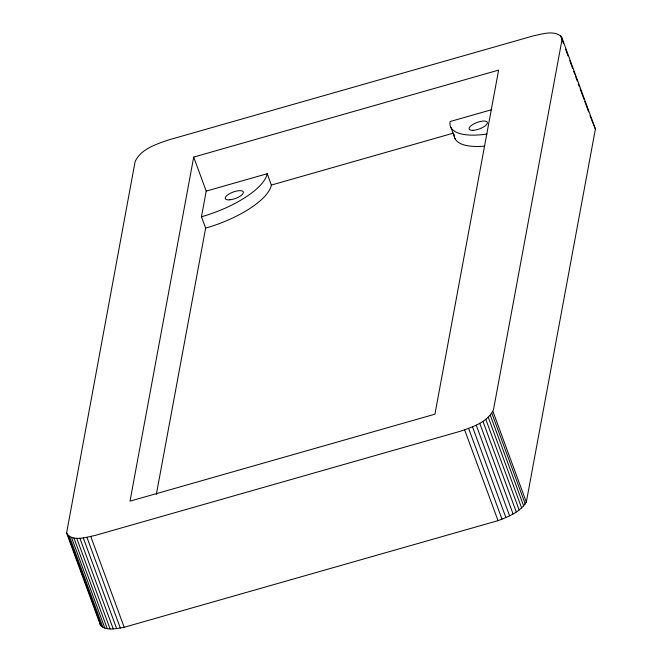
<?xml version="1.0" encoding="UTF-8"?>
<svg xmlns="http://www.w3.org/2000/svg" width="662" height="662" viewBox="0 0 662 662"><rect width="100%" height="100%" fill="white"/><g stroke="black" fill="none" stroke-linecap="round" stroke-linejoin="round"><path stroke-width="0.99" d="M66.597 533.001L135.089 161.652C140.791 149.107 155.876 144.382 167.958 140.112L533.853 35.74C542.517 34.002 554.309 29.864 561.55 36.857L595.403 128.999L526.315 502.11C520.191 512.04 508.474 516.65 498.039 520.646L124.183 627.286C116.653 628.453 106.441 631.44 100.45 625.143L66.597 533.001C72.05 542.319 86.259 537.089 94.765 535.541L460.669 431.169C472.734 426.899 487.82 422.182 493.504 409.637L561.972 39.886L561.55 36.857M193.693 157.093L130.009 501.167L434.926 414.189L498.61 70.114L193.693 157.093L206.213 191.111L201.463 216.788L205.634 228.125L156.34 494.423M206.213 191.111L267.191 173.717L271.37 185.054A64.628 22.947 -20.2 0 1 205.634 228.125M491.461 109.751L450.143 121.535A64.628 22.947 -20.2 0 0 487.025 134.038M271.37 185.054L453.321 133.153M560.557 35.632L563.403 43.353M565.53 49.145L568.021 55.898M569.792 60.722L572.63 68.443M573.697 71.339L574.765 74.235M575.477 76.163L577.247 80.996M578.315 83.884L579.382 86.78M580.094 88.716L584 99.325M584.703 101.261L588.609 111.878M590.032 115.734L595.403 128.999M450.996 127.584L455.166 138.921M492.933 411.392L526.315 502.11M491.858 413.253L525.239 503.981M490.285 415.215L523.667 505.933M488.242 417.217L521.623 507.936M485.776 419.245L519.149 509.972M482.912 421.264L516.294 511.983M479.71 423.225L513.091 513.944M476.226 425.103L509.599 515.822M472.511 426.866L505.892 517.585M468.638 428.479L502.011 519.198M464.666 429.919L498.039 520.646M90.802 536.568L124.183 627.286M86.954 537.354L120.335 628.072M83.28 537.892L116.653 628.61M79.837 538.165L113.219 628.883M76.693 538.181L110.074 628.9M73.904 537.925L107.277 628.652M71.504 537.412L104.886 628.139M69.543 536.65L102.924 627.369M68.062 535.649L101.443 626.368M99.979 623.72L100.45 625.143M267.191 173.717A64.628 22.947 -20.2 0 1 201.463 216.788M484.559 146.161A64.628 22.947 -20.2 0 1 454.14 134.51M229.904 199.8A9.607 3.409 -20.2 0 0 243.417 192.319A9.607 3.409 -20.2 0 0 229.656 193.635A9.607 3.409 -20.2 0 0 229.904 199.8M473.073 130.315A9.698 3.442 -20.2 0 0 487.406 123.066A9.698 3.442 -20.2 0 0 474.306 123.645A9.698 3.442 -20.2 0 0 473.073 130.315"/></g></svg>
